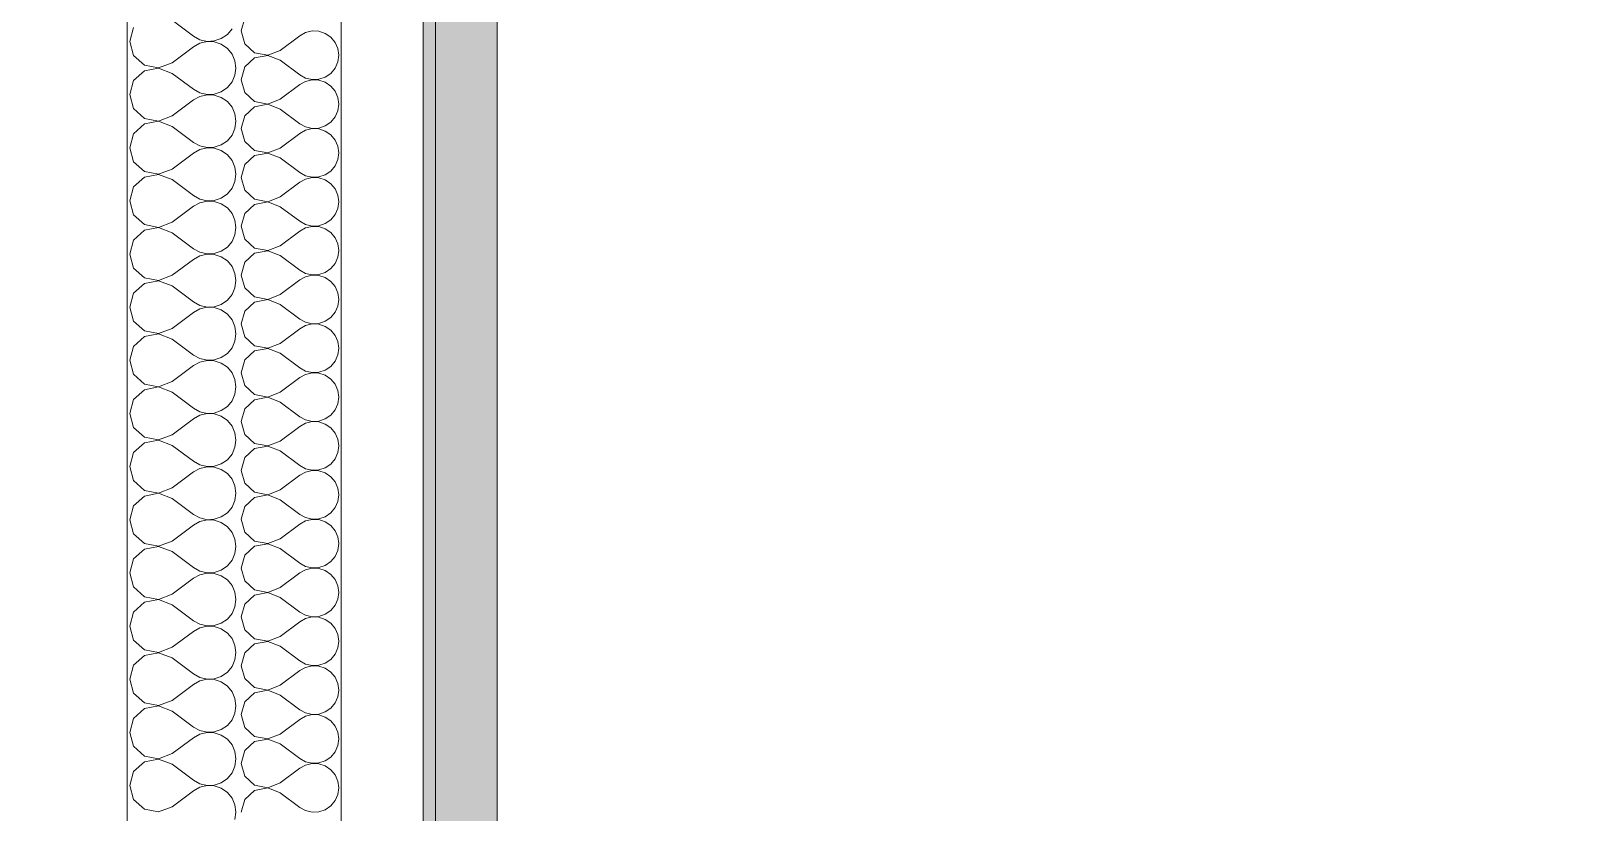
# Model space of a CAD drawing. Header units: millimetres. Extents: x -48147 to 1417267, y -496296 to 18123.
# Drawn here: x 1364998.7 to 1365408.7, y -478402.3 to -478194.6 of the extents above; entities that cross this region are included whole.
import ezdxf

# ---------------------------------------------------------------- set-up
doc = ezdxf.new("R2010")
doc.units = ezdxf.units.MM
doc.header["$MEASUREMENT"] = 0
doc.linetypes.add('Wipeout_Contour', pattern=[1000, 0, -1000])
doc.layers.add('New_A-25-M_Wall_Int', color=7, linetype='Continuous')
doc.layers.add('New_A-25-M_Wall_Int_Pen_No__1', color=7, linetype='Continuous', lineweight=13)
doc.layers.add('New_A-25-M_Wall_Int_Pen_No__107', color=7, linetype='Continuous', lineweight=15, true_color=0xa6a6a6)

# ---------------------------------------------------------------- blocks, each defined once
blk = doc.blocks.new('*X68', base_point=(1376122.47, -491272.82))
at = {"layer": 'New_A-25-M_Wall_Int_Pen_No__107', "linetype": 'Continuous'}
for p, q in [((1365055.54, -478191.22), (1365054.57, -478194.64)), ((1365054.57, -478194.64), (1365055.54, -478198.05)), ((1365073.46, -478194.66), (1365071.72, -478195.07)), ((1365075.25, -478194.75), (1365073.46, -478194.66)), ((1365076.95, -478195.32), (1365075.25, -478194.75)), ((1365055.54, -478198.05), (1365058.16, -478200.44)), ((1365064.96, -478199.83), (1365070.15, -478195.93)), ((1365071.72, -478195.07), (1365070.15, -478195.93)), ((1365078.42, -478196.33), (1365076.95, -478195.32)), ((1365079.57, -478197.71), (1365078.42, -478196.33)), ((1365080.29, -478199.35), (1365079.57, -478197.71)), ((1365058.16, -478201.81), (1365055.54, -478204.2)), ((1365058.16, -478200.44), (1365061.64, -478201.1)), ((1365061.64, -478201.15), (1365058.16, -478201.81)), ((1365061.64, -478201.1), (1365064.96, -478199.83)), ((1365064.96, -478202.42), (1365061.64, -478201.15)), ((1365064.96, -478202.42), (1365070.15, -478206.32)), ((1365079.57, -478204.54), (1365080.29, -478202.9)), ((1365080.53, -478201.13), (1365080.29, -478199.35)), ((1365080.29, -478202.9), (1365080.53, -478201.13)), ((1365055.54, -478204.2), (1365054.57, -478207.62)), ((1365070.15, -478206.32), (1365071.72, -478207.19)), ((1365071.72, -478207.19), (1365073.46, -478207.59)), ((1365075.25, -478207.5), (1365076.95, -478206.93)), ((1365076.95, -478206.93), (1365078.42, -478205.92)), ((1365078.42, -478205.92), (1365079.57, -478204.54)), ((1365054.57, -478207.62), (1365055.54, -478211.03)), ((1365055.54, -478211.03), (1365058.16, -478213.42)), ((1365064.96, -478212.81), (1365070.15, -478208.91)), ((1365071.72, -478208.05), (1365070.15, -478208.91)), ((1365073.46, -478207.64), (1365071.72, -478208.05)), ((1365073.46, -478207.59), (1365075.25, -478207.5)), ((1365075.25, -478207.73), (1365073.46, -478207.64)), ((1365076.95, -478208.3), (1365075.25, -478207.73)), ((1365078.42, -478209.32), (1365076.95, -478208.3)), ((1365079.57, -478210.7), (1365078.42, -478209.32)), ((1365080.29, -478212.33), (1365079.57, -478210.7)), ((1365058.16, -478214.79), (1365055.54, -478217.19)), ((1365058.16, -478213.42), (1365061.64, -478214.08)), ((1365061.64, -478214.13), (1365058.16, -478214.79)), ((1365061.64, -478214.08), (1365064.96, -478212.81)), ((1365064.96, -478215.41), (1365061.64, -478214.13)), ((1365064.96, -478215.41), (1365070.15, -478219.3)), ((1365080.53, -478214.11), (1365080.29, -478212.33)), ((1365080.29, -478215.88), (1365080.53, -478214.11)), ((1365055.54, -478217.19), (1365054.57, -478220.6)), ((1365070.15, -478219.3), (1365071.72, -478220.17)), ((1365076.95, -478219.91), (1365078.42, -478218.9)), ((1365078.42, -478218.9), (1365079.57, -478217.52)), ((1365079.57, -478217.52), (1365080.29, -478215.88)), ((1365054.57, -478220.6), (1365055.54, -478224.01)), ((1365064.96, -478225.79), (1365070.15, -478221.9)), ((1365071.72, -478221.03), (1365070.15, -478221.9)), ((1365071.72, -478220.17), (1365073.46, -478220.57)), ((1365073.46, -478220.62), (1365071.72, -478221.03)), ((1365073.46, -478220.57), (1365075.25, -478220.49)), ((1365075.25, -478220.71), (1365073.46, -478220.62)), ((1365075.25, -478220.49), (1365076.95, -478219.91)), ((1365076.95, -478221.28), (1365075.25, -478220.71)), ((1365078.42, -478222.3), (1365076.95, -478221.28)), ((1365079.57, -478223.68), (1365078.42, -478222.3)), ((1365080.29, -478225.32), (1365079.57, -478223.68)), ((1365055.54, -478224.01), (1365058.16, -478226.4)), ((1365058.16, -478227.77), (1365055.54, -478230.17)), ((1365058.16, -478226.4), (1365061.64, -478227.06)), ((1365061.64, -478227.12), (1365058.16, -478227.77)), ((1365061.64, -478227.06), (1365064.96, -478225.79)), ((1365064.96, -478228.39), (1365061.64, -478227.12)), ((1365080.53, -478227.09), (1365080.29, -478225.32)), ((1365080.29, -478228.86), (1365080.53, -478227.09)), ((1365055.54, -478230.17), (1365054.57, -478233.58)), ((1365064.96, -478228.39), (1365070.15, -478232.28)), ((1365076.95, -478232.89), (1365078.42, -478231.88)), ((1365078.42, -478231.88), (1365079.57, -478230.5)), ((1365079.57, -478230.5), (1365080.29, -478228.86)), ((1365054.57, -478233.58), (1365055.54, -478236.99)), ((1365064.96, -478238.77), (1365070.15, -478234.88)), ((1365070.15, -478232.28), (1365071.72, -478233.15)), ((1365071.72, -478234.01), (1365070.15, -478234.88)), ((1365071.72, -478233.15), (1365073.46, -478233.55)), ((1365073.46, -478233.61), (1365071.72, -478234.01)), ((1365073.46, -478233.55), (1365075.25, -478233.47)), ((1365075.25, -478233.69), (1365073.46, -478233.61)), ((1365075.25, -478233.47), (1365076.95, -478232.89)), ((1365076.95, -478234.27), (1365075.25, -478233.69)), ((1365078.42, -478235.28), (1365076.95, -478234.27)), ((1365079.57, -478236.66), (1365078.42, -478235.28)), ((1365055.54, -478236.99), (1365058.16, -478239.39)), ((1365058.16, -478239.39), (1365061.64, -478240.04)), ((1365061.64, -478240.1), (1365058.16, -478240.76)), ((1365061.64, -478240.04), (1365064.96, -478238.77)), ((1365064.96, -478241.37), (1365061.64, -478240.1)), ((1365080.29, -478238.3), (1365079.57, -478236.66)), ((1365080.53, -478240.07), (1365080.29, -478238.3)), ((1365080.29, -478241.84), (1365080.53, -478240.07)), ((1365055.54, -478243.15), (1365054.57, -478246.56)), ((1365058.16, -478240.76), (1365055.54, -478243.15)), ((1365064.96, -478241.37), (1365070.15, -478245.26)), ((1365078.42, -478244.86), (1365079.57, -478243.48)), ((1365079.57, -478243.48), (1365080.29, -478241.84)), ((1365054.57, -478246.56), (1365055.54, -478249.97)), ((1365064.96, -478251.75), (1365070.15, -478247.86)), ((1365070.15, -478245.26), (1365071.72, -478246.13)), ((1365071.72, -478246.99), (1365070.15, -478247.86)), ((1365071.72, -478246.13), (1365073.46, -478246.54)), ((1365073.46, -478246.59), (1365071.72, -478246.99)), ((1365073.46, -478246.54), (1365075.25, -478246.45)), ((1365075.25, -478246.67), (1365073.46, -478246.59)), ((1365075.25, -478246.45), (1365076.95, -478245.88)), ((1365076.95, -478247.25), (1365075.25, -478246.67)), ((1365076.95, -478245.88), (1365078.42, -478244.86)), ((1365078.42, -478248.26), (1365076.95, -478247.25)), ((1365079.57, -478249.64), (1365078.42, -478248.26)), ((1365055.54, -478249.97), (1365058.16, -478252.37)), ((1365058.16, -478252.37), (1365061.64, -478253.03)), ((1365061.64, -478253.03), (1365064.96, -478251.75)), ((1365080.29, -478251.28), (1365079.57, -478249.64)), ((1365080.53, -478253.05), (1365080.29, -478251.28)), ((1365055.54, -478256.13), (1365054.57, -478259.54)), ((1365058.16, -478253.74), (1365055.54, -478256.13)), ((1365061.64, -478253.08), (1365058.16, -478253.74)), ((1365064.96, -478254.35), (1365061.64, -478253.08)), ((1365064.96, -478254.35), (1365070.15, -478258.25)), ((1365078.42, -478257.84), (1365079.57, -478256.46)), ((1365079.57, -478256.46), (1365080.29, -478254.83)), ((1365080.29, -478254.83), (1365080.53, -478253.05)), ((1365054.57, -478259.54), (1365055.54, -478262.96)), ((1365070.15, -478258.25), (1365071.72, -478259.11)), ((1365071.72, -478259.97), (1365070.15, -478260.84)), ((1365071.72, -478259.11), (1365073.46, -478259.52)), ((1365073.46, -478259.57), (1365071.72, -478259.97)), ((1365073.46, -478259.52), (1365075.25, -478259.43)), ((1365075.25, -478259.66), (1365073.46, -478259.57)), ((1365075.25, -478259.43), (1365076.95, -478258.86)), ((1365076.95, -478260.23), (1365075.25, -478259.66)), ((1365076.95, -478258.86), (1365078.42, -478257.84)), ((1365078.42, -478261.24), (1365076.95, -478260.23)), ((1365055.54, -478262.96), (1365058.16, -478265.35)), ((1365064.96, -478264.74), (1365070.15, -478260.84)), ((1365079.57, -478262.62), (1365078.42, -478261.24)), ((1365080.29, -478264.26), (1365079.57, -478262.62)), ((1365080.53, -478266.03), (1365080.29, -478264.26)), ((1365058.16, -478266.72), (1365055.54, -478269.11)), ((1365058.16, -478265.35), (1365061.64, -478266.01)), ((1365061.64, -478266.06), (1365058.16, -478266.72)), ((1365061.64, -478266.01), (1365064.96, -478264.74)), ((1365064.96, -478267.33), (1365061.64, -478266.06)), ((1365064.96, -478267.33), (1365070.15, -478271.23)), ((1365079.57, -478269.45), (1365080.29, -478267.81)), ((1365080.29, -478267.81), (1365080.53, -478266.03)), ((1365055.54, -478269.11), (1365054.57, -478272.52)), ((1365054.57, -478272.52), (1365055.54, -478275.94)), ((1365070.15, -478271.23), (1365071.72, -478272.09)), ((1365071.72, -478272.09), (1365073.46, -478272.5)), ((1365073.46, -478272.55), (1365071.72, -478272.96)), ((1365073.46, -478272.5), (1365075.25, -478272.41)), ((1365075.25, -478272.64), (1365073.46, -478272.55)), ((1365075.25, -478272.41), (1365076.95, -478271.84)), ((1365076.95, -478273.21), (1365075.25, -478272.64)), ((1365076.95, -478271.84), (1365078.42, -478270.83)), ((1365078.42, -478270.83), (1365079.57, -478269.45)), ((1365055.54, -478275.94), (1365058.16, -478278.33)), ((1365064.96, -478277.72), (1365070.15, -478273.82)), ((1365071.72, -478272.96), (1365070.15, -478273.82)), ((1365078.42, -478274.22), (1365076.95, -478273.21)), ((1365079.57, -478275.6), (1365078.42, -478274.22)), ((1365080.29, -478277.24), (1365079.57, -478275.6)), ((1365058.16, -478279.7), (1365055.54, -478282.09)), ((1365058.16, -478278.33), (1365061.64, -478278.99)), ((1365061.64, -478279.04), (1365058.16, -478279.7)), ((1365061.64, -478278.99), (1365064.96, -478277.72)), ((1365064.96, -478280.31), (1365061.64, -478279.04)), ((1365064.96, -478280.31), (1365070.15, -478284.21)), ((1365079.57, -478282.43), (1365080.29, -478280.79)), ((1365080.53, -478279.02), (1365080.29, -478277.24)), ((1365080.29, -478280.79), (1365080.53, -478279.02)), ((1365055.54, -478282.09), (1365054.57, -478285.51)), ((1365070.15, -478284.21), (1365071.72, -478285.07)), ((1365071.72, -478285.07), (1365073.46, -478285.48)), ((1365075.25, -478285.39), (1365076.95, -478284.82)), ((1365076.95, -478284.82), (1365078.42, -478283.81)), ((1365078.42, -478283.81), (1365079.57, -478282.43)), ((1365054.57, -478285.51), (1365055.54, -478288.92)), ((1365055.54, -478288.92), (1365058.16, -478291.31)), ((1365064.96, -478290.7), (1365070.15, -478286.8)), ((1365071.72, -478285.94), (1365070.15, -478286.8)), ((1365073.46, -478285.53), (1365071.72, -478285.94)), ((1365073.46, -478285.48), (1365075.25, -478285.39)), ((1365075.25, -478285.62), (1365073.46, -478285.53)), ((1365076.95, -478286.19), (1365075.25, -478285.62)), ((1365078.42, -478287.21), (1365076.95, -478286.19)), ((1365079.57, -478288.58), (1365078.42, -478287.21)), ((1365080.29, -478290.22), (1365079.57, -478288.58)), ((1365058.16, -478292.68), (1365055.54, -478295.08)), ((1365058.16, -478291.31), (1365061.64, -478291.97)), ((1365061.64, -478292.02), (1365058.16, -478292.68)), ((1365061.64, -478291.97), (1365064.96, -478290.7)), ((1365064.96, -478293.3), (1365061.64, -478292.02)), ((1365064.96, -478293.3), (1365070.15, -478297.19)), ((1365080.53, -478292), (1365080.29, -478290.22)), ((1365080.29, -478293.77), (1365080.53, -478292)), ((1365055.54, -478295.08), (1365054.57, -478298.49)), ((1365070.15, -478297.19), (1365071.72, -478298.06)), ((1365076.95, -478297.8), (1365078.42, -478296.79)), ((1365078.42, -478296.79), (1365079.57, -478295.41)), ((1365079.57, -478295.41), (1365080.29, -478293.77)), ((1365054.57, -478298.49), (1365055.54, -478301.9)), ((1365064.96, -478303.68), (1365070.15, -478299.79)), ((1365071.72, -478298.92), (1365070.15, -478299.79)), ((1365071.72, -478298.06), (1365073.46, -478298.46)), ((1365073.46, -478298.51), (1365071.72, -478298.92)), ((1365073.46, -478298.46), (1365075.25, -478298.38)), ((1365075.25, -478298.6), (1365073.46, -478298.51)), ((1365075.25, -478298.38), (1365076.95, -478297.8)), ((1365076.95, -478299.17), (1365075.25, -478298.6)), ((1365078.42, -478300.19), (1365076.95, -478299.17)), ((1365079.57, -478301.57), (1365078.42, -478300.19)), ((1365080.29, -478303.21), (1365079.57, -478301.57)), ((1365055.54, -478301.9), (1365058.16, -478304.29)), ((1365058.16, -478305.66), (1365055.54, -478308.06)), ((1365058.16, -478304.29), (1365061.64, -478304.95)), ((1365061.64, -478305.01), (1365058.16, -478305.66)), ((1365061.64, -478304.95), (1365064.96, -478303.68)), ((1365064.96, -478306.28), (1365061.64, -478305.01)), ((1365080.53, -478304.98), (1365080.29, -478303.21)), ((1365080.29, -478306.75), (1365080.53, -478304.98)), ((1365055.54, -478308.06), (1365054.57, -478311.47)), ((1365064.96, -478306.28), (1365070.15, -478310.17)), ((1365076.95, -478310.78), (1365078.42, -478309.77)), ((1365078.42, -478309.77), (1365079.57, -478308.39)), ((1365079.57, -478308.39), (1365080.29, -478306.75)), ((1365054.57, -478311.47), (1365055.54, -478314.88)), ((1365064.96, -478316.66), (1365070.15, -478312.77)), ((1365070.15, -478310.17), (1365071.72, -478311.04)), ((1365071.72, -478311.9), (1365070.15, -478312.77)), ((1365071.72, -478311.04), (1365073.46, -478311.44)), ((1365073.46, -478311.5), (1365071.72, -478311.9)), ((1365073.46, -478311.44), (1365075.25, -478311.36)), ((1365075.25, -478311.58), (1365073.46, -478311.5)), ((1365075.25, -478311.36), (1365076.95, -478310.78)), ((1365076.95, -478312.16), (1365075.25, -478311.58)), ((1365078.42, -478313.17), (1365076.95, -478312.16)), ((1365079.57, -478314.55), (1365078.42, -478313.17)), ((1365055.54, -478314.88), (1365058.16, -478317.28)), ((1365058.16, -478317.28), (1365061.64, -478317.93)), ((1365061.64, -478317.99), (1365058.16, -478318.65)), ((1365061.64, -478317.93), (1365064.96, -478316.66)), ((1365064.96, -478319.26), (1365061.64, -478317.99)), ((1365080.29, -478316.19), (1365079.57, -478314.55)), ((1365080.53, -478317.96), (1365080.29, -478316.19)), ((1365080.29, -478319.73), (1365080.53, -478317.96)), ((1365055.54, -478321.04), (1365054.57, -478324.45)), ((1365058.16, -478318.65), (1365055.54, -478321.04)), ((1365064.96, -478319.26), (1365070.15, -478323.15)), ((1365078.42, -478322.75), (1365079.57, -478321.37)), ((1365079.57, -478321.37), (1365080.29, -478319.73)), ((1365054.57, -478324.45), (1365055.54, -478327.86)), ((1365064.96, -478329.64), (1365070.15, -478325.75)), ((1365070.15, -478323.15), (1365071.72, -478324.02)), ((1365071.72, -478324.88), (1365070.15, -478325.75)), ((1365071.72, -478324.02), (1365073.46, -478324.43)), ((1365073.46, -478324.48), (1365071.72, -478324.88)), ((1365073.46, -478324.43), (1365075.25, -478324.34)), ((1365075.25, -478324.56), (1365073.46, -478324.48)), ((1365075.25, -478324.34), (1365076.95, -478323.77)), ((1365076.95, -478325.14), (1365075.25, -478324.56)), ((1365076.95, -478323.77), (1365078.42, -478322.75)), ((1365078.42, -478326.15), (1365076.95, -478325.14)), ((1365079.57, -478327.53), (1365078.42, -478326.15)), ((1365055.54, -478327.86), (1365058.16, -478330.26)), ((1365058.16, -478330.26), (1365061.64, -478330.92)), ((1365061.64, -478330.92), (1365064.96, -478329.64)), ((1365080.29, -478329.17), (1365079.57, -478327.53)), ((1365080.53, -478330.94), (1365080.29, -478329.17)), ((1365055.54, -478334.02), (1365054.57, -478337.43)), ((1365058.16, -478331.63), (1365055.54, -478334.02)), ((1365061.64, -478330.97), (1365058.16, -478331.63)), ((1365064.96, -478332.24), (1365061.64, -478330.97)), ((1365064.96, -478332.24), (1365070.15, -478336.13)), ((1365078.42, -478335.73), (1365079.57, -478334.35)), ((1365079.57, -478334.35), (1365080.29, -478332.72)), ((1365080.29, -478332.72), (1365080.53, -478330.94)), ((1365054.57, -478337.43), (1365055.54, -478340.85)), ((1365070.15, -478336.13), (1365071.72, -478337)), ((1365071.72, -478337.86), (1365070.15, -478338.73)), ((1365071.72, -478337), (1365073.46, -478337.41)), ((1365073.46, -478337.46), (1365071.72, -478337.86)), ((1365073.46, -478337.41), (1365075.25, -478337.32)), ((1365075.25, -478337.55), (1365073.46, -478337.46)), ((1365075.25, -478337.32), (1365076.95, -478336.75)), ((1365076.95, -478338.12), (1365075.25, -478337.55)), ((1365076.95, -478336.75), (1365078.42, -478335.73)), ((1365078.42, -478339.13), (1365076.95, -478338.12)), ((1365055.54, -478340.85), (1365058.16, -478343.24)), ((1365064.96, -478342.63), (1365070.15, -478338.73)), ((1365079.57, -478340.51), (1365078.42, -478339.13)), ((1365080.29, -478342.15), (1365079.57, -478340.51)), ((1365080.53, -478343.92), (1365080.29, -478342.15)), ((1365058.16, -478344.61), (1365055.54, -478347)), ((1365058.16, -478343.24), (1365061.64, -478343.9)), ((1365061.64, -478343.95), (1365058.16, -478344.61)), ((1365061.64, -478343.9), (1365064.96, -478342.63)), ((1365064.96, -478345.22), (1365061.64, -478343.95)), ((1365064.96, -478345.22), (1365070.15, -478349.12)), ((1365079.57, -478347.34), (1365080.29, -478345.7)), ((1365080.29, -478345.7), (1365080.53, -478343.92)), ((1365055.54, -478347), (1365054.57, -478350.41)), ((1365054.57, -478350.41), (1365055.54, -478353.83)), ((1365070.15, -478349.12), (1365071.72, -478349.98)), ((1365071.72, -478349.98), (1365073.46, -478350.39)), ((1365073.46, -478350.44), (1365071.72, -478350.85)), ((1365073.46, -478350.39), (1365075.25, -478350.3)), ((1365075.25, -478350.53), (1365073.46, -478350.44)), ((1365075.25, -478350.3), (1365076.95, -478349.73)), ((1365076.95, -478351.1), (1365075.25, -478350.53)), ((1365076.95, -478349.73), (1365078.42, -478348.72)), ((1365078.42, -478348.72), (1365079.57, -478347.34)), ((1365055.54, -478353.83), (1365058.16, -478356.22)), ((1365064.96, -478355.61), (1365070.15, -478351.71)), ((1365071.72, -478350.85), (1365070.15, -478351.71)), ((1365078.42, -478352.11), (1365076.95, -478351.1)), ((1365079.57, -478353.49), (1365078.42, -478352.11)), ((1365080.29, -478355.13), (1365079.57, -478353.49)), ((1365058.16, -478357.59), (1365055.54, -478359.98)), ((1365058.16, -478356.22), (1365061.64, -478356.88)), ((1365061.64, -478356.93), (1365058.16, -478357.59)), ((1365061.64, -478356.88), (1365064.96, -478355.61)), ((1365064.96, -478358.2), (1365061.64, -478356.93)), ((1365064.96, -478358.2), (1365070.15, -478362.1)), ((1365079.57, -478360.32), (1365080.29, -478358.68)), ((1365080.53, -478356.91), (1365080.29, -478355.13)), ((1365080.29, -478358.68), (1365080.53, -478356.91)), ((1365055.54, -478359.98), (1365054.57, -478363.4)), ((1365070.15, -478362.1), (1365071.72, -478362.96)), ((1365071.72, -478362.96), (1365073.46, -478363.37)), ((1365075.25, -478363.28), (1365076.95, -478362.71)), ((1365076.95, -478362.71), (1365078.42, -478361.7)), ((1365078.42, -478361.7), (1365079.57, -478360.32)), ((1365054.57, -478363.4), (1365055.54, -478366.81)), ((1365055.54, -478366.81), (1365058.16, -478369.2)), ((1365064.96, -478368.59), (1365070.15, -478364.69)), ((1365071.72, -478363.83), (1365070.15, -478364.69)), ((1365073.46, -478363.42), (1365071.72, -478363.83)), ((1365073.46, -478363.37), (1365075.25, -478363.28)), ((1365075.25, -478363.51), (1365073.46, -478363.42)), ((1365076.95, -478364.08), (1365075.25, -478363.51)), ((1365078.42, -478365.1), (1365076.95, -478364.08)), ((1365079.57, -478366.47), (1365078.42, -478365.1)), ((1365080.29, -478368.11), (1365079.57, -478366.47)), ((1365058.16, -478370.57), (1365055.54, -478372.97)), ((1365058.16, -478369.2), (1365061.64, -478369.86)), ((1365061.64, -478369.91), (1365058.16, -478370.57)), ((1365061.64, -478369.86), (1365064.96, -478368.59)), ((1365064.96, -478371.19), (1365061.64, -478369.91)), ((1365064.96, -478371.19), (1365070.15, -478375.08)), ((1365080.53, -478369.89), (1365080.29, -478368.11)), ((1365080.29, -478371.66), (1365080.53, -478369.89)), ((1365055.54, -478372.97), (1365054.57, -478376.38)), ((1365070.15, -478375.08), (1365071.72, -478375.95)), ((1365076.95, -478375.69), (1365078.42, -478374.68)), ((1365078.42, -478374.68), (1365079.57, -478373.3)), ((1365079.57, -478373.3), (1365080.29, -478371.66)), ((1365054.57, -478376.38), (1365055.54, -478379.79)), ((1365064.96, -478381.57), (1365070.15, -478377.68)), ((1365071.72, -478376.81), (1365070.15, -478377.68)), ((1365071.72, -478375.95), (1365073.46, -478376.35)), ((1365073.46, -478376.4), (1365071.72, -478376.81)), ((1365073.46, -478376.35), (1365075.25, -478376.27)), ((1365075.25, -478376.49), (1365073.46, -478376.4)), ((1365075.25, -478376.27), (1365076.95, -478375.69)), ((1365076.95, -478377.06), (1365075.25, -478376.49)), ((1365078.42, -478378.08), (1365076.95, -478377.06)), ((1365079.57, -478379.46), (1365078.42, -478378.08)), ((1365080.29, -478381.1), (1365079.57, -478379.46)), ((1365055.54, -478379.79), (1365058.16, -478382.18)), ((1365058.16, -478383.55), (1365055.54, -478385.95)), ((1365058.16, -478382.18), (1365061.64, -478382.84)), ((1365061.64, -478382.9), (1365058.16, -478383.55)), ((1365061.64, -478382.84), (1365064.96, -478381.57)), ((1365064.96, -478384.17), (1365061.64, -478382.9)), ((1365080.53, -478382.87), (1365080.29, -478381.1)), ((1365080.29, -478384.64), (1365080.53, -478382.87)), ((1365055.54, -478385.95), (1365054.57, -478389.36)), ((1365064.96, -478384.17), (1365070.15, -478388.06)), ((1365076.95, -478388.67), (1365078.42, -478387.66)), ((1365078.42, -478387.66), (1365079.57, -478386.28)), ((1365079.57, -478386.28), (1365080.29, -478384.64)), ((1365054.57, -478389.36), (1365055.54, -478392.77)), ((1365064.96, -478394.55), (1365070.15, -478390.66)), ((1365070.15, -478388.06), (1365071.72, -478388.93)), ((1365071.72, -478389.79), (1365070.15, -478390.66)), ((1365071.72, -478388.93), (1365073.46, -478389.33)), ((1365073.46, -478389.39), (1365071.72, -478389.79)), ((1365073.46, -478389.33), (1365075.25, -478389.25)), ((1365075.25, -478389.47), (1365073.46, -478389.39)), ((1365075.25, -478389.25), (1365076.95, -478388.67)), ((1365076.95, -478390.04), (1365075.25, -478389.47)), ((1365078.42, -478391.06), (1365076.95, -478390.04)), ((1365079.57, -478392.44), (1365078.42, -478391.06)), ((1365055.54, -478392.77), (1365058.16, -478395.17)), ((1365058.16, -478395.17), (1365061.64, -478395.82)), ((1365061.64, -478395.88), (1365058.16, -478396.54)), ((1365061.64, -478395.82), (1365064.96, -478394.55)), ((1365064.96, -478397.15), (1365061.64, -478395.88)), ((1365080.29, -478394.08), (1365079.57, -478392.44)), ((1365080.53, -478395.85), (1365080.29, -478394.08)), ((1365080.29, -478397.62), (1365080.53, -478395.85)), ((1365055.54, -478398.93), (1365054.57, -478402.34)), ((1365058.16, -478396.54), (1365055.54, -478398.93)), ((1365064.96, -478397.15), (1365070.15, -478401.04)), ((1365078.42, -478400.64), (1365079.57, -478399.26)), ((1365079.57, -478399.26), (1365080.29, -478397.62)), ((1365070.15, -478401.04), (1365071.72, -478401.91)), ((1365071.72, -478401.91), (1365073.46, -478402.32)), ((1365073.46, -478402.32), (1365075.25, -478402.23)), ((1365075.25, -478402.23), (1365076.95, -478401.66)), ((1365076.95, -478401.66), (1365078.42, -478400.64))]:
    blk.add_line(p, q, dxfattribs=at)
blk = doc.blocks.new('Section Elem_44_2', base_point=(1376122.47, -491272.82))
at = {"layer": 'New_A-25-M_Wall_Int_Pen_No__107', "linetype": 'Continuous', "lineweight": 0, "true_color": 0x535353}
blk.add_hatch(color=251, dxfattribs=at).paths.add_polyline_path([(1365106.26, -475339.25), (1365102.99, -475339.25), (1365102.99, -479122.82), (1365106.26, -479122.82), (1365106.26, -476122.82), (1365106.26, -476097.82)])
at = {"layer": 'New_A-25-M_Wall_Int_Pen_No__1', "linetype": 'Continuous'}
blk.add_line((1365106.26, -476122.82), (1365106.26, -479122.82), dxfattribs=at)
at = {"color": 254, "linetype": 'Wipeout_Contour', "lineweight": 0, "ltscale": 8681565.631465085}
blk.add_wipeout([(1365122.62, -479122.82), (1366009.15, -479122.82), (1366009.15, -477022.82), (1366549.27, -477022.82), (1366549.27, -476122.82), (1365122.62, -476122.82)], dxfattribs=at).dxf.layer = 'New_A-25-M_Wall_Int'
at = {"layer": 'New_A-25-M_Wall_Int_Pen_No__107', "linetype": 'Continuous'}
blk.add_hatch(color=256, dxfattribs=at).paths.add_polyline_path([(1365106.26, -476122.82), (1365106.26, -479122.82), (1365122.62, -479122.82), (1365122.62, -476122.82)])
at = {"layer": 'New_A-25-M_Wall_Int_Pen_No__1', "linetype": 'Continuous'}
blk.add_line((1365122.62, -476122.82), (1365122.62, -479122.82), dxfattribs=at)
at = {"color": 254, "linetype": 'Wipeout_Contour', "lineweight": 0, "ltscale": 5784432.987416171}
blk.add_wipeout([(1365102.99, -475339.25), (1365081.18, -475339.25), (1365081.18, -479122.82), (1365102.99, -479122.82)], dxfattribs=at).dxf.layer = 'New_A-25-M_Wall_Int'
at = {"layer": 'New_A-25-M_Wall_Int_Pen_No__1', "linetype": 'Continuous'}
blk.add_line((1365102.99, -475339.25), (1365102.99, -479122.82), dxfattribs=at)
at = {"color": 254, "linetype": 'Wipeout_Contour', "lineweight": 0, "ltscale": 5784340.344564119}
blk.add_wipeout([(1365081.18, -475339.25), (1365053.92, -475339.25), (1365053.92, -479122.82), (1365081.18, -479122.82)], dxfattribs=at).dxf.layer = 'New_A-25-M_Wall_Int'
at = {"layer": 'New_A-25-M_Wall_Int_Pen_No__1', "linetype": 'Continuous'}
blk.add_line((1365081.18, -475339.25), (1365081.18, -479122.82), dxfattribs=at)
at = {"layer": 'New_A-25-M_Wall_Int'}
blk.add_blockref('*X68', (1376122.47, -491272.82), dxfattribs=at)
blk = doc.blocks.new('*X85', base_point=(1376122.47, -491272.82))
at = {"layer": 'New_A-25-M_Wall_Int_Pen_No__107', "linetype": 'Continuous'}
for p, q in [((1365026.01, -478193.73), (1365024.96, -478197.44)), ((1365036.26, -478191.79), (1365041.91, -478196.03)), ((1365050.92, -478195.59), (1365052.16, -478194.09)), ((1365024.96, -478197.44), (1365026.01, -478201.16)), ((1365036.26, -478203.09), (1365041.91, -478198.86)), ((1365041.91, -478196.03), (1365043.62, -478196.97)), ((1365043.62, -478197.91), (1365041.91, -478198.86)), ((1365043.62, -478196.97), (1365045.52, -478197.41)), ((1365045.52, -478197.47), (1365043.62, -478197.91)), ((1365045.52, -478197.41), (1365047.46, -478197.32)), ((1365047.46, -478197.57), (1365045.52, -478197.47)), ((1365047.46, -478197.32), (1365049.31, -478196.7)), ((1365049.31, -478198.19), (1365047.46, -478197.57)), ((1365049.31, -478196.7), (1365050.92, -478195.59)), ((1365050.92, -478199.29), (1365049.31, -478198.19)), ((1365026.01, -478201.16), (1365028.86, -478203.76)), ((1365032.66, -478204.48), (1365036.26, -478203.09)), ((1365052.16, -478200.79), (1365050.92, -478199.29)), ((1365052.95, -478202.58), (1365052.16, -478200.79)), ((1365053.22, -478204.51), (1365052.95, -478202.58)), ((1365028.86, -478205.25), (1365026.01, -478207.86)), ((1365028.86, -478203.76), (1365032.66, -478204.48)), ((1365032.66, -478204.54), (1365028.86, -478205.25)), ((1365036.26, -478205.92), (1365032.66, -478204.54)), ((1365036.26, -478205.92), (1365041.91, -478210.16)), ((1365052.16, -478208.22), (1365052.95, -478206.44)), ((1365052.95, -478206.44), (1365053.22, -478204.51)), ((1365026.01, -478207.86), (1365024.96, -478211.57)), ((1365041.91, -478210.16), (1365043.62, -478211.1)), ((1365043.62, -478211.1), (1365045.52, -478211.54)), ((1365047.46, -478211.45), (1365049.31, -478210.83)), ((1365049.31, -478210.83), (1365050.92, -478209.72)), ((1365050.92, -478209.72), (1365052.16, -478208.22)), ((1365024.96, -478211.57), (1365026.01, -478215.28)), ((1365026.01, -478215.28), (1365028.86, -478217.89)), ((1365036.26, -478217.22), (1365041.91, -478212.98)), ((1365043.62, -478212.04), (1365041.91, -478212.98)), ((1365045.52, -478211.6), (1365043.62, -478212.04)), ((1365045.52, -478211.54), (1365047.46, -478211.45)), ((1365047.46, -478211.69), (1365045.52, -478211.6)), ((1365049.31, -478212.32), (1365047.46, -478211.69)), ((1365050.92, -478213.42), (1365049.31, -478212.32)), ((1365052.16, -478214.92), (1365050.92, -478213.42)), ((1365052.95, -478216.7), (1365052.16, -478214.92)), ((1365028.86, -478219.38), (1365026.01, -478221.99)), ((1365028.86, -478217.89), (1365032.66, -478218.61)), ((1365032.66, -478218.66), (1365028.86, -478219.38)), ((1365032.66, -478218.61), (1365036.26, -478217.22)), ((1365036.26, -478220.05), (1365032.66, -478218.66)), ((1365053.22, -478218.63), (1365052.95, -478216.7)), ((1365052.95, -478220.57), (1365053.22, -478218.63)), ((1365026.01, -478221.99), (1365024.96, -478225.7)), ((1365036.26, -478220.05), (1365041.91, -478224.29)), ((1365050.92, -478223.85), (1365052.16, -478222.35)), ((1365052.16, -478222.35), (1365052.95, -478220.57)), ((1365024.96, -478225.7), (1365026.01, -478229.41)), ((1365036.26, -478231.35), (1365041.91, -478227.11)), ((1365041.91, -478224.29), (1365043.62, -478225.23)), ((1365043.62, -478226.17), (1365041.91, -478227.11)), ((1365043.62, -478225.23), (1365045.52, -478225.67)), ((1365045.52, -478225.73), (1365043.62, -478226.17)), ((1365045.52, -478225.67), (1365047.46, -478225.58)), ((1365047.46, -478225.82), (1365045.52, -478225.73)), ((1365047.46, -478225.58), (1365049.31, -478224.95)), ((1365049.31, -478226.44), (1365047.46, -478225.82)), ((1365049.31, -478224.95), (1365050.92, -478223.85)), ((1365050.92, -478227.55), (1365049.31, -478226.44)), ((1365052.16, -478229.05), (1365050.92, -478227.55)), ((1365026.01, -478229.41), (1365028.86, -478232.02)), ((1365032.66, -478232.73), (1365036.26, -478231.35)), ((1365052.95, -478230.83), (1365052.16, -478229.05)), ((1365053.22, -478232.76), (1365052.95, -478230.83)), ((1365028.86, -478233.51), (1365026.01, -478236.11)), ((1365028.86, -478232.02), (1365032.66, -478232.73)), ((1365032.66, -478232.79), (1365028.86, -478233.51)), ((1365036.26, -478234.18), (1365032.66, -478232.79)), ((1365036.26, -478234.18), (1365041.91, -478238.41)), ((1365052.16, -478236.48), (1365052.95, -478234.69)), ((1365052.95, -478234.69), (1365053.22, -478232.76)), ((1365026.01, -478236.11), (1365024.96, -478239.83)), ((1365024.96, -478239.83), (1365026.01, -478243.54)), ((1365041.91, -478238.41), (1365043.62, -478239.36)), ((1365043.62, -478239.36), (1365045.52, -478239.8)), ((1365045.52, -478239.86), (1365043.62, -478240.3)), ((1365045.52, -478239.8), (1365047.46, -478239.7)), ((1365047.46, -478239.95), (1365045.52, -478239.86)), ((1365047.46, -478239.7), (1365049.31, -478239.08)), ((1365049.31, -478240.57), (1365047.46, -478239.95)), ((1365049.31, -478239.08), (1365050.92, -478237.98)), ((1365050.92, -478237.98), (1365052.16, -478236.48)), ((1365026.01, -478243.54), (1365028.86, -478246.14)), ((1365036.26, -478245.48), (1365041.91, -478241.24)), ((1365043.62, -478240.3), (1365041.91, -478241.24)), ((1365050.92, -478241.68), (1365049.31, -478240.57)), ((1365052.16, -478243.18), (1365050.92, -478241.68)), ((1365052.95, -478244.96), (1365052.16, -478243.18)), ((1365028.86, -478247.64), (1365026.01, -478250.24)), ((1365028.86, -478246.14), (1365032.66, -478246.86)), ((1365032.66, -478246.92), (1365028.86, -478247.64)), ((1365032.66, -478246.86), (1365036.26, -478245.48)), ((1365036.26, -478248.3), (1365032.66, -478246.92)), ((1365053.22, -478246.89), (1365052.95, -478244.96)), ((1365052.95, -478248.82), (1365053.22, -478246.89)), ((1365026.01, -478250.24), (1365024.96, -478253.95)), ((1365036.26, -478248.3), (1365041.91, -478252.54)), ((1365049.31, -478253.21), (1365050.92, -478252.11)), ((1365050.92, -478252.11), (1365052.16, -478250.6)), ((1365052.16, -478250.6), (1365052.95, -478248.82)), ((1365024.96, -478253.95), (1365026.01, -478257.67)), ((1365036.26, -478259.61), (1365041.91, -478255.37)), ((1365041.91, -478252.54), (1365043.62, -478253.48)), ((1365043.62, -478254.42), (1365041.91, -478255.37)), ((1365043.62, -478253.48), (1365045.52, -478253.93)), ((1365045.52, -478253.98), (1365043.62, -478254.42)), ((1365045.52, -478253.93), (1365047.46, -478253.83)), ((1365047.46, -478254.08), (1365045.52, -478253.98)), ((1365047.46, -478253.83), (1365049.31, -478253.21)), ((1365049.31, -478254.7), (1365047.46, -478254.08)), ((1365050.92, -478255.8), (1365049.31, -478254.7)), ((1365052.16, -478257.3), (1365050.92, -478255.8)), ((1365026.01, -478257.67), (1365028.86, -478260.27)), ((1365028.86, -478260.27), (1365032.66, -478260.99)), ((1365032.66, -478260.99), (1365036.26, -478259.61)), ((1365052.95, -478259.09), (1365052.16, -478257.3)), ((1365053.22, -478261.02), (1365052.95, -478259.09)), ((1365026.01, -478264.37), (1365024.96, -478268.08)), ((1365028.86, -478261.76), (1365026.01, -478264.37)), ((1365032.66, -478261.05), (1365028.86, -478261.76)), ((1365036.26, -478262.43), (1365032.66, -478261.05)), ((1365036.26, -478262.43), (1365041.91, -478266.67)), ((1365052.16, -478264.73), (1365052.95, -478262.95)), ((1365052.95, -478262.95), (1365053.22, -478261.02)), ((1365024.96, -478268.08), (1365026.01, -478271.8)), ((1365041.91, -478266.67), (1365043.62, -478267.61)), ((1365043.62, -478268.55), (1365041.91, -478269.5)), ((1365043.62, -478267.61), (1365045.52, -478268.05)), ((1365045.52, -478268.11), (1365043.62, -478268.55)), ((1365045.52, -478268.05), (1365047.46, -478267.96)), ((1365047.46, -478268.21), (1365045.52, -478268.11)), ((1365047.46, -478267.96), (1365049.31, -478267.34)), ((1365049.31, -478268.83), (1365047.46, -478268.21)), ((1365049.31, -478267.34), (1365050.92, -478266.23)), ((1365050.92, -478266.23), (1365052.16, -478264.73)), ((1365026.01, -478271.8), (1365028.86, -478274.4)), ((1365036.26, -478273.73), (1365041.91, -478269.5)), ((1365050.92, -478269.93), (1365049.31, -478268.83)), ((1365052.16, -478271.43), (1365050.92, -478269.93)), ((1365052.95, -478273.22), (1365052.16, -478271.43)), ((1365028.86, -478275.89), (1365026.01, -478278.5)), ((1365028.86, -478274.4), (1365032.66, -478275.12)), ((1365032.66, -478275.18), (1365028.86, -478275.89)), ((1365032.66, -478275.12), (1365036.26, -478273.73)), ((1365036.26, -478276.56), (1365032.66, -478275.18)), ((1365036.26, -478276.56), (1365041.91, -478280.8)), ((1365053.22, -478275.15), (1365052.95, -478273.22)), ((1365052.95, -478277.08), (1365053.22, -478275.15)), ((1365026.01, -478278.5), (1365024.96, -478282.21)), ((1365041.91, -478280.8), (1365043.62, -478281.74)), ((1365049.31, -478281.46), (1365050.92, -478280.36)), ((1365050.92, -478280.36), (1365052.16, -478278.86)), ((1365052.16, -478278.86), (1365052.95, -478277.08)), ((1365024.96, -478282.21), (1365026.01, -478285.92)), ((1365036.26, -478287.86), (1365041.91, -478283.62)), ((1365043.62, -478282.68), (1365041.91, -478283.62)), ((1365043.62, -478281.74), (1365045.52, -478282.18)), ((1365045.52, -478282.24), (1365043.62, -478282.68)), ((1365045.52, -478282.18), (1365047.46, -478282.09)), ((1365047.46, -478282.33), (1365045.52, -478282.24)), ((1365047.46, -478282.09), (1365049.31, -478281.46)), ((1365049.31, -478282.96), (1365047.46, -478282.33)), ((1365050.92, -478284.06), (1365049.31, -478282.96)), ((1365052.16, -478285.56), (1365050.92, -478284.06)), ((1365026.01, -478285.92), (1365028.86, -478288.53)), ((1365028.86, -478288.53), (1365032.66, -478289.25)), ((1365032.66, -478289.25), (1365036.26, -478287.86)), ((1365052.95, -478287.34), (1365052.16, -478285.56)), ((1365053.22, -478289.27), (1365052.95, -478287.34)), ((1365052.95, -478291.2), (1365053.22, -478289.27)), ((1365026.01, -478292.62), (1365024.96, -478296.34)), ((1365028.86, -478290.02), (1365026.01, -478292.62)), ((1365032.66, -478289.3), (1365028.86, -478290.02)), ((1365036.26, -478290.69), (1365032.66, -478289.3)), ((1365036.26, -478290.69), (1365041.91, -478294.93)), ((1365050.92, -478294.49), (1365052.16, -478292.99)), ((1365052.16, -478292.99), (1365052.95, -478291.2)), ((1365024.96, -478296.34), (1365026.01, -478300.05)), ((1365041.91, -478294.93), (1365043.62, -478295.87)), ((1365043.62, -478296.81), (1365041.91, -478297.75)), ((1365043.62, -478295.87), (1365045.52, -478296.31)), ((1365045.52, -478296.37), (1365043.62, -478296.81)), ((1365045.52, -478296.31), (1365047.46, -478296.22)), ((1365047.46, -478296.46), (1365045.52, -478296.37)), ((1365047.46, -478296.22), (1365049.31, -478295.59)), ((1365049.31, -478297.08), (1365047.46, -478296.46)), ((1365049.31, -478295.59), (1365050.92, -478294.49)), ((1365050.92, -478298.19), (1365049.31, -478297.08)), ((1365026.01, -478300.05), (1365028.86, -478302.66)), ((1365036.26, -478301.99), (1365041.91, -478297.75)), ((1365052.16, -478299.69), (1365050.92, -478298.19)), ((1365052.95, -478301.47), (1365052.16, -478299.69)), ((1365053.22, -478303.4), (1365052.95, -478301.47)), ((1365028.86, -478304.15), (1365026.01, -478306.75)), ((1365028.86, -478302.66), (1365032.66, -478303.37)), ((1365032.66, -478303.43), (1365028.86, -478304.15)), ((1365032.66, -478303.37), (1365036.26, -478301.99)), ((1365036.26, -478304.82), (1365032.66, -478303.43)), ((1365036.26, -478304.82), (1365041.91, -478309.05)), ((1365052.16, -478307.12), (1365052.95, -478305.33)), ((1365052.95, -478305.33), (1365053.22, -478303.4)), ((1365026.01, -478306.75), (1365024.96, -478310.47)), ((1365041.91, -478309.05), (1365043.62, -478310)), ((1365047.46, -478310.34), (1365049.31, -478309.72)), ((1365049.31, -478309.72), (1365050.92, -478308.62)), ((1365050.92, -478308.62), (1365052.16, -478307.12)), ((1365024.96, -478310.47), (1365026.01, -478314.18)), ((1365036.26, -478316.12), (1365041.91, -478311.88)), ((1365043.62, -478310.94), (1365041.91, -478311.88)), ((1365043.62, -478310), (1365045.52, -478310.44)), ((1365045.52, -478310.49), (1365043.62, -478310.94)), ((1365045.52, -478310.44), (1365047.46, -478310.34)), ((1365047.46, -478310.59), (1365045.52, -478310.49)), ((1365049.31, -478311.21), (1365047.46, -478310.59)), ((1365050.92, -478312.32), (1365049.31, -478311.21)), ((1365052.16, -478313.82), (1365050.92, -478312.32)), ((1365052.95, -478315.6), (1365052.16, -478313.82)), ((1365026.01, -478314.18), (1365028.86, -478316.78)), ((1365028.86, -478316.78), (1365032.66, -478317.5)), ((1365032.66, -478317.56), (1365028.86, -478318.28)), ((1365032.66, -478317.5), (1365036.26, -478316.12)), ((1365036.26, -478318.94), (1365032.66, -478317.56)), ((1365053.22, -478317.53), (1365052.95, -478315.6)), ((1365052.95, -478319.46), (1365053.22, -478317.53)), ((1365026.01, -478320.88), (1365024.96, -478324.59)), ((1365028.86, -478318.28), (1365026.01, -478320.88)), ((1365036.26, -478318.94), (1365041.91, -478323.18)), ((1365050.92, -478322.74), (1365052.16, -478321.24)), ((1365052.16, -478321.24), (1365052.95, -478319.46)), ((1365024.96, -478324.59), (1365026.01, -478328.31)), ((1365036.26, -478330.25), (1365041.91, -478326.01)), ((1365041.91, -478323.18), (1365043.62, -478324.12)), ((1365043.62, -478325.06), (1365041.91, -478326.01)), ((1365043.62, -478324.12), (1365045.52, -478324.57)), ((1365045.52, -478324.62), (1365043.62, -478325.06)), ((1365045.52, -478324.57), (1365047.46, -478324.47)), ((1365047.46, -478324.72), (1365045.52, -478324.62)), ((1365047.46, -478324.47), (1365049.31, -478323.85)), ((1365049.31, -478325.34), (1365047.46, -478324.72)), ((1365049.31, -478323.85), (1365050.92, -478322.74)), ((1365050.92, -478326.44), (1365049.31, -478325.34)), ((1365026.01, -478328.31), (1365028.86, -478330.91)), ((1365032.66, -478331.63), (1365036.26, -478330.25)), ((1365052.16, -478327.94), (1365050.92, -478326.44)), ((1365052.95, -478329.73), (1365052.16, -478327.94)), ((1365053.22, -478331.66), (1365052.95, -478329.73)), ((1365028.86, -478332.4), (1365026.01, -478335.01)), ((1365028.86, -478330.91), (1365032.66, -478331.63)), ((1365032.66, -478331.69), (1365028.86, -478332.4)), ((1365036.26, -478333.07), (1365032.66, -478331.69)), ((1365036.26, -478333.07), (1365041.91, -478337.31)), ((1365052.16, -478335.37), (1365052.95, -478333.59)), ((1365052.95, -478333.59), (1365053.22, -478331.66)), ((1365026.01, -478335.01), (1365024.96, -478338.72)), ((1365041.91, -478337.31), (1365043.62, -478338.25)), ((1365043.62, -478338.25), (1365045.52, -478338.69)), ((1365047.46, -478338.6), (1365049.31, -478337.98)), ((1365049.31, -478337.98), (1365050.92, -478336.87)), ((1365050.92, -478336.87), (1365052.16, -478335.37)), ((1365024.96, -478338.72), (1365026.01, -478342.44)), ((1365026.01, -478342.44), (1365028.86, -478345.04)), ((1365036.26, -478344.37), (1365041.91, -478340.14)), ((1365043.62, -478339.19), (1365041.91, -478340.14)), ((1365045.52, -478338.75), (1365043.62, -478339.19)), ((1365045.52, -478338.69), (1365047.46, -478338.6)), ((1365047.46, -478338.85), (1365045.52, -478338.75)), ((1365049.31, -478339.47), (1365047.46, -478338.85)), ((1365050.92, -478340.57), (1365049.31, -478339.47)), ((1365052.16, -478342.07), (1365050.92, -478340.57)), ((1365052.95, -478343.86), (1365052.16, -478342.07)), ((1365028.86, -478346.53), (1365026.01, -478349.14)), ((1365028.86, -478345.04), (1365032.66, -478345.76)), ((1365032.66, -478345.81), (1365028.86, -478346.53)), ((1365032.66, -478345.76), (1365036.26, -478344.37)), ((1365036.26, -478347.2), (1365032.66, -478345.81)), ((1365053.22, -478345.79), (1365052.95, -478343.86)), ((1365052.95, -478347.72), (1365053.22, -478345.79)), ((1365026.01, -478349.14), (1365024.96, -478352.85)), ((1365036.26, -478347.2), (1365041.91, -478351.44)), ((1365050.92, -478351), (1365052.16, -478349.5)), ((1365052.16, -478349.5), (1365052.95, -478347.72)), ((1365024.96, -478352.85), (1365026.01, -478356.56)), ((1365036.26, -478358.5), (1365041.91, -478354.26)), ((1365041.91, -478351.44), (1365043.62, -478352.38)), ((1365043.62, -478353.32), (1365041.91, -478354.26)), ((1365043.62, -478352.38), (1365045.52, -478352.82)), ((1365045.52, -478352.88), (1365043.62, -478353.32)), ((1365045.52, -478352.82), (1365047.46, -478352.73)), ((1365047.46, -478352.97), (1365045.52, -478352.88)), ((1365047.46, -478352.73), (1365049.31, -478352.1)), ((1365049.31, -478353.6), (1365047.46, -478352.97)), ((1365049.31, -478352.1), (1365050.92, -478351)), ((1365050.92, -478354.7), (1365049.31, -478353.6)), ((1365052.16, -478356.2), (1365050.92, -478354.7)), ((1365026.01, -478356.56), (1365028.86, -478359.17)), ((1365032.66, -478359.89), (1365036.26, -478358.5)), ((1365052.95, -478357.98), (1365052.16, -478356.2)), ((1365053.22, -478359.91), (1365052.95, -478357.98)), ((1365028.86, -478360.66), (1365026.01, -478363.26)), ((1365028.86, -478359.17), (1365032.66, -478359.89)), ((1365032.66, -478359.94), (1365028.86, -478360.66)), ((1365036.26, -478361.33), (1365032.66, -478359.94)), ((1365036.26, -478361.33), (1365041.91, -478365.57)), ((1365052.16, -478363.63), (1365052.95, -478361.84)), ((1365052.95, -478361.84), (1365053.22, -478359.91)), ((1365026.01, -478363.26), (1365024.96, -478366.98)), ((1365024.96, -478366.98), (1365026.01, -478370.69)), ((1365041.91, -478365.57), (1365043.62, -478366.51)), ((1365043.62, -478366.51), (1365045.52, -478366.95)), ((1365045.52, -478367.01), (1365043.62, -478367.45)), ((1365045.52, -478366.95), (1365047.46, -478366.86)), ((1365047.46, -478367.1), (1365045.52, -478367.01)), ((1365047.46, -478366.86), (1365049.31, -478366.23)), ((1365049.31, -478367.72), (1365047.46, -478367.1)), ((1365049.31, -478366.23), (1365050.92, -478365.13)), ((1365050.92, -478365.13), (1365052.16, -478363.63)), ((1365026.01, -478370.69), (1365028.86, -478373.3)), ((1365036.26, -478372.63), (1365041.91, -478368.39)), ((1365043.62, -478367.45), (1365041.91, -478368.39)), ((1365050.92, -478368.83), (1365049.31, -478367.72)), ((1365052.16, -478370.33), (1365050.92, -478368.83)), ((1365052.95, -478372.11), (1365052.16, -478370.33)), ((1365028.86, -478374.79), (1365026.01, -478377.39)), ((1365028.86, -478373.3), (1365032.66, -478374.01)), ((1365032.66, -478374.07), (1365028.86, -478374.79)), ((1365032.66, -478374.01), (1365036.26, -478372.63)), ((1365036.26, -478375.45), (1365032.66, -478374.07)), ((1365053.22, -478374.04), (1365052.95, -478372.11)), ((1365052.95, -478375.97), (1365053.22, -478374.04)), ((1365026.01, -478377.39), (1365024.96, -478381.11)), ((1365036.26, -478375.45), (1365041.91, -478379.69)), ((1365049.31, -478380.36), (1365050.92, -478379.26)), ((1365050.92, -478379.26), (1365052.16, -478377.76)), ((1365052.16, -478377.76), (1365052.95, -478375.97)), ((1365024.96, -478381.11), (1365026.01, -478384.82)), ((1365036.26, -478386.76), (1365041.91, -478382.52)), ((1365041.91, -478379.69), (1365043.62, -478380.64)), ((1365043.62, -478381.58), (1365041.91, -478382.52)), ((1365043.62, -478380.64), (1365045.52, -478381.08)), ((1365045.52, -478381.13), (1365043.62, -478381.58)), ((1365045.52, -478381.08), (1365047.46, -478380.98)), ((1365047.46, -478381.23), (1365045.52, -478381.13)), ((1365047.46, -478380.98), (1365049.31, -478380.36)), ((1365049.31, -478381.85), (1365047.46, -478381.23)), ((1365050.92, -478382.96), (1365049.31, -478381.85)), ((1365052.16, -478384.46), (1365050.92, -478382.96)), ((1365026.01, -478384.82), (1365028.86, -478387.42)), ((1365028.86, -478387.42), (1365032.66, -478388.14)), ((1365032.66, -478388.14), (1365036.26, -478386.76)), ((1365052.95, -478386.24), (1365052.16, -478384.46)), ((1365053.22, -478388.17), (1365052.95, -478386.24)), ((1365026.01, -478391.52), (1365024.96, -478395.23)), ((1365028.86, -478388.92), (1365026.01, -478391.52)), ((1365032.66, -478388.2), (1365028.86, -478388.92)), ((1365036.26, -478389.58), (1365032.66, -478388.2)), ((1365036.26, -478389.58), (1365041.91, -478393.82)), ((1365052.16, -478391.88), (1365052.95, -478390.1)), ((1365052.95, -478390.1), (1365053.22, -478388.17)), ((1365024.96, -478395.23), (1365026.01, -478398.95)), ((1365041.91, -478393.82), (1365043.62, -478394.76)), ((1365043.62, -478395.7), (1365041.91, -478396.65)), ((1365043.62, -478394.76), (1365045.52, -478395.21)), ((1365045.52, -478395.26), (1365043.62, -478395.7)), ((1365045.52, -478395.21), (1365047.46, -478395.11)), ((1365047.46, -478395.36), (1365045.52, -478395.26)), ((1365047.46, -478395.11), (1365049.31, -478394.49)), ((1365049.31, -478395.98), (1365047.46, -478395.36)), ((1365049.31, -478394.49), (1365050.92, -478393.38)), ((1365050.92, -478393.38), (1365052.16, -478391.88)), ((1365026.01, -478398.95), (1365028.86, -478401.55)), ((1365036.26, -478400.89), (1365041.91, -478396.65)), ((1365050.92, -478397.08), (1365049.31, -478395.98)), ((1365052.16, -478398.58), (1365050.92, -478397.08)), ((1365052.95, -478400.37), (1365052.16, -478398.58)), ((1365028.86, -478401.55), (1365032.66, -478402.27)), ((1365032.66, -478402.27), (1365036.26, -478400.89)), ((1365053.22, -478402.3), (1365052.95, -478400.37)), ((1365052.95, -478404.23), (1365053.22, -478402.3))]:
    blk.add_line(p, q, dxfattribs=at)
blk = doc.blocks.new('Section Elem_60_2', base_point=(1376122.47, -491272.82))
at = {"color": 254, "linetype": 'Wipeout_Contour', "lineweight": 0, "ltscale": 5784082.158192487}
blk.add_wipeout([(1364974.1, -479122.82), (1365024.25, -479122.82), (1365024.25, -475339.25), (1364974.1, -475339.25)], dxfattribs=at).dxf.layer = 'New_A-25-M_Wall_Int'
at = {"color": 254, "linetype": 'Wipeout_Contour', "lineweight": 0, "ltscale": 5784232.863592307}
blk.add_wipeout([(1365024.25, -479122.82), (1365053.92, -479122.82), (1365053.92, -475339.25), (1365024.25, -475339.25)], dxfattribs=at).dxf.layer = 'New_A-25-M_Wall_Int'
at = {"layer": 'New_A-25-M_Wall_Int_Pen_No__1', "linetype": 'Continuous'}
blk.add_line((1365024.25, -475339.25), (1365024.25, -479122.82), dxfattribs=at)
at = {"layer": 'New_A-25-M_Wall_Int'}
blk.add_blockref('*X85', (1376122.47, -491272.82), dxfattribs=at)

msp = doc.modelspace()

# ---------------------------------------------------------------- block references
at = {"layer": 'New_A-25-M_Wall_Int'}
msp.add_blockref('Section Elem_44_2', (1376122.47, -491272.82), dxfattribs=at)

# ---------------------------------------------------------------- next in the draw order: block references
msp.add_blockref('Section Elem_60_2', (1376122.47, -491272.82), dxfattribs=at)

doc.saveas('drawing.dxf')
